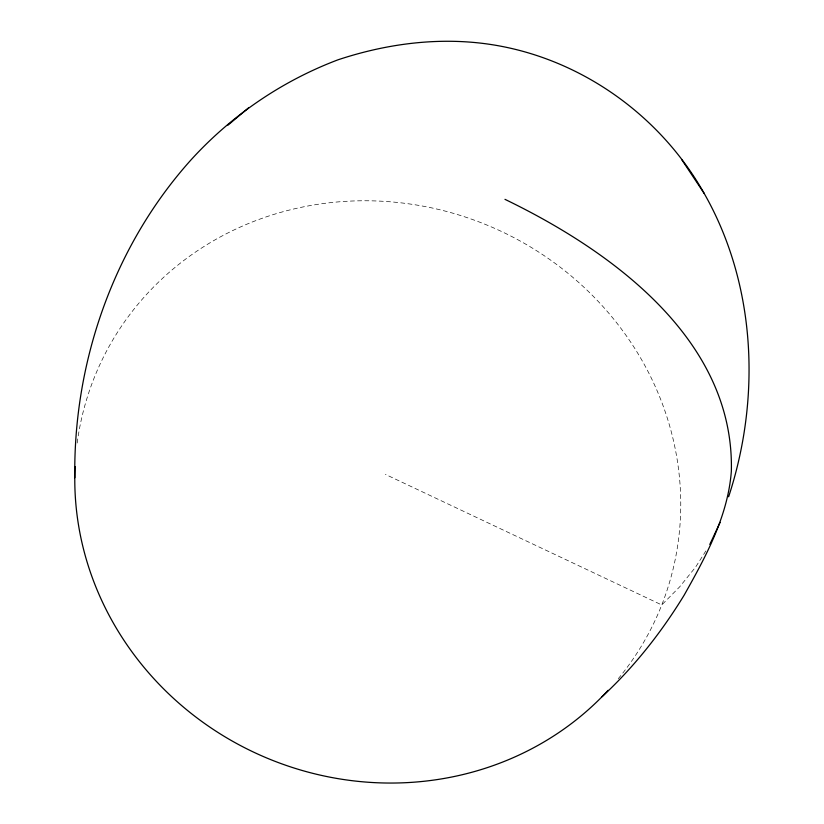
<?xml version="1.0" encoding="UTF-8"?>
<svg xmlns="http://www.w3.org/2000/svg" width="824" height="824" viewBox="0 0 824 824"><rect width="100%" height="100%" fill="white"/><g stroke="black" fill="none" stroke-linecap="round" stroke-linejoin="round"><path stroke-width="0.62" stroke-dasharray="4.12 3.09" d="M705.859 550.957L695.611 567.097L679.625 586.884L661.754 604.95L385.395 474.377M77.188 443.013A305.673 288.307 23.5 0 1 494.276 228.186A305.673 288.307 23.5 0 1 616.486 680.84"/><path stroke-width="1.24" d="M74.799 477.735C73.223 362.426 113.588 246.057 190.983 159.918C231.317 115.576 281.87 81.04 337.933 59.833C383.407 44.723 432.095 37.708 479.898 43.054C573.37 53.478 658.211 111.693 704.149 193.382C756.236 284.682 761.077 397.961 728.622 496.769M601.994 696.744C634.099 667.079 661.394 632.389 684.167 595.134C705.787 556.633 727.932 516.184 731.341 471.307C734.648 339.622 611.315 250.774 504.978 199.346M709.814 544.417L720.114 522.375M227.97 125.166L248.529 107.841M704.149 193.382L681.86 159.846M608.122 690.327A305.673 288.307 23.5 0 1 266.574 757.915A305.673 288.307 23.5 0 1 75.087 466.538"/></g></svg>
